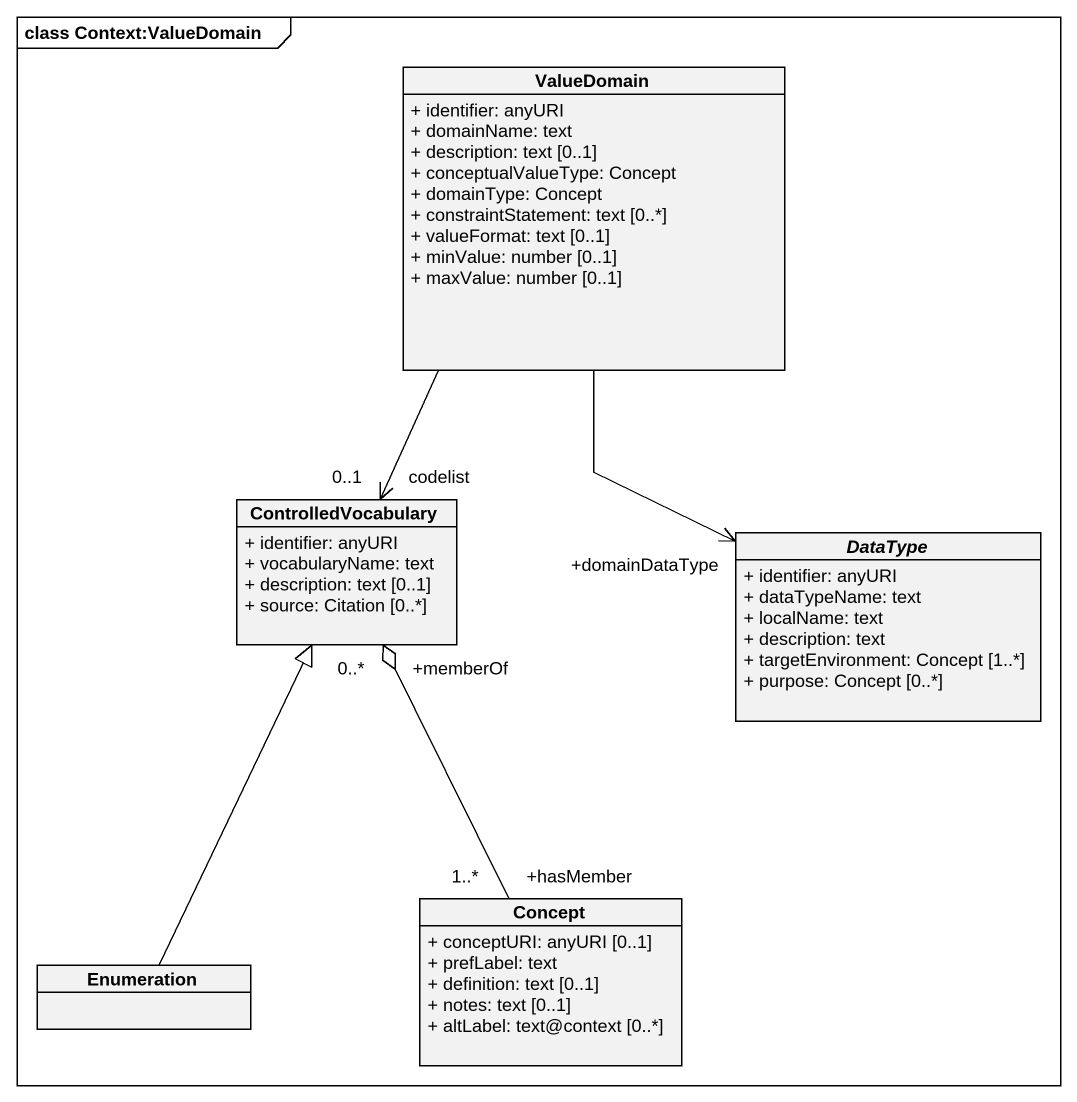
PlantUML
@startuml
mainframe class Context:ValueDomain
hide circle
hide empty members
skinparam classAttributeIconSize 0
class ValueDomain {
  + identifier: anyURI
  + domainName: text
  + description: text [0..1]
  + conceptualValueType: Concept
  + domainType: Concept
  + constraintStatement: text [0..*]
  + valueFormat: text [0..1]
  + minValue: number [0..1]
  + maxValue: number [0..1]
}
class ControlledVocabulary {
  + identifier: anyURI
  + vocabularyName: text
  + description: text [0..1]
  + source: Citation [0..*]
}
abstract class DataType {
  + identifier: anyURI
  + dataTypeName: text
  + localName: text
  + description: text
  + targetEnvironment: Concept [1..*]
  + purpose: Concept [0..*]
}
class Concept {
  + conceptURI: anyURI [0..1]
  + prefLabel: text
  + definition: text [0..1]
  + notes: text [0..1]
  + altLabel: text@context [0..*]
}
class Enumeration
ValueDomain --> "codelist\n0..1" ControlledVocabulary
ValueDomain --> "+domainDataType" DataType
Concept "+hasMember\n1..*" -up-o "+memberOf\n0..*" ControlledVocabulary
Enumeration -up-|> ControlledVocabulary
@enduml
